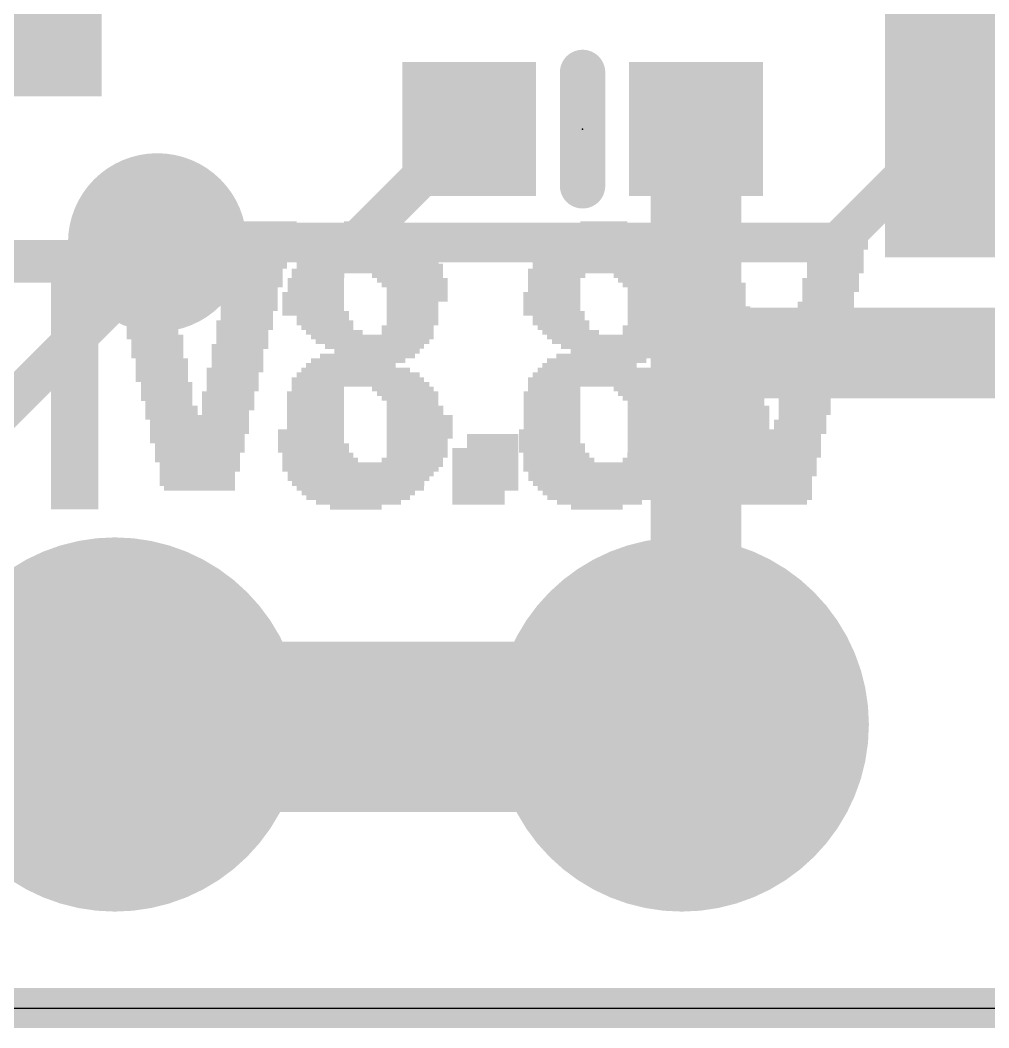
# Model space of a CAD drawing. Extents: x -0.1 to 35.6, y -0.1 to 17.9.
# Drawn here: x 3.386 to 7.725, y -0.089 to 4.425 of the extents above; entities that cross this region are included whole.
import ezdxf

# ---------------------------------------------------------------- set-up
doc = ezdxf.new("R2010")
doc.units = 0
for name, color, linetype in [('1', 12, 'CONTINUOUS'), ('16', 5, 'CONTINUOUS'), ('17', 110, 'CONTINUOUS'), ('18', 110, 'CONTINUOUS'), ('20', 53, 'CONTINUOUS'), ('200', 40, 'CONTINUOUS'), ('201', 6, 'CONTINUOUS'), ('21', 40, 'CONTINUOUS'), ('23', 40, 'CONTINUOUS')]:
    doc.layers.add(name, color=color, linetype=linetype)

# ---------------------------------------------------------------- blocks, each defined once
blk = doc.blocks.new('RECT')
blk.add_solid([(-0.5, -0.5), (0.5, -0.5), (-0.5, 0.5), (0.5, 0.5)])
blk = doc.blocks.new('ROUNDP')
at = {"const_width": 0.5}
blk.add_lwpolyline([(0, -0.25, 1), (0, 0.25, 1), (0, -0.25)], format="xyb", dxfattribs=at)
blk = doc.blocks.new('SQUAREP')
blk.add_solid([(-0.5, -0.5), (0.5, -0.5), (-0.5, 0.5), (0.5, 0.5)])
blk = doc.blocks.new('ROUNDV')
at = {"const_width": 0.5}
blk.add_lwpolyline([(0, -0.25, 1), (0, 0.25, 1), (0, -0.25)], format="xyb", dxfattribs=at)

msp = doc.modelspace()

# ---------------------------------------------------------------- linework, layer by layer
at = {"layer": '1'}
for points, const_width in [([(6.4135, 3.937), (6.4135, 2.9337)], 0.4064), ([(5.3975, 3.937), (4.8895, 3.429)], 0.1778), ([(4.8895, 3.429), (4.0005, 3.429)], 0.1778), ([(4.0005, 3.429), (4.0005, 3.3655)], 0.1778), ([(4.0005, 3.3655), (1.905, 1.27)], 0.1778), ([(6.4135, 2.9337), (6.4135, 1.3335)], 0.4064), ([(8.9027, 2.9337), (6.4135, 2.9337)], 0.4064), ([(6.35, 1.27), (3.81, 1.27)], 0.4064), ([(6.4135, 1.3335), (6.35, 1.27)], 0.254), ([(0, 0), (35.56, 0)], 0.1778)]:
    msp.add_lwpolyline(points, dxfattribs=dict(at, const_width=const_width))
for points, const_width in [([(6.5151, 3.937, 1), (6.3119, 3.937)], 0.2032), ([(5.4289, 3.9056, 1), (5.3661, 3.9684)], 0.0889), ([(4.0005, 3.4735, 1), (4.0005, 3.3846)], 0.0889), ([(4.045, 3.429, 1), (3.9561, 3.429)], 0.0889), ([(4.8581, 3.4604, 1), (4.9209, 3.3976)], 0.0889), ([(4.8895, 3.3846, 1), (4.8895, 3.4735)], 0.0889), ([(4.0319, 3.3341, 1), (3.9691, 3.3969)], 0.0889), ([(3.9561, 3.3655, 1), (4.045, 3.3655)], 0.0889), ([(6.5151, 2.9337, 1), (6.3119, 2.9337)], 0.2032), ([(6.4135, 3.0353, 1), (6.4135, 2.8321)], 0.2032), ([(6.3119, 2.9337, 1), (6.5151, 2.9337)], 0.2032), ([(3.81, 1.3716, 1), (3.81, 1.1684)], 0.2032), ([(6.35, 1.1684, 1), (6.35, 1.3716)], 0.2032), ([(6.4584, 1.2886, 1), (6.3686, 1.3784)], 0.127), ([(6.3119, 1.3335, 1), (6.5151, 1.3335)], 0.2032), ([(6.3051, 1.3149, 1), (6.3949, 1.2251)], 0.127)]:
    msp.add_lwpolyline(points, format="xyb", dxfattribs=dict(at, const_width=const_width))
at = {"layer": '16', "const_width": 0.1778}
for points in [[(7.0485, 3.429), (7.8931, 4.2736)], [(7.0485, 3.429), (4.0005, 3.429)], [(0, 0), (35.56, 0)]]:
    msp.add_lwpolyline(points, dxfattribs=at)
at = {"layer": '16', "const_width": 0.0889}
for points in [[(4.0005, 3.4735, 1), (4.0005, 3.3846)], [(7.0171, 3.4604, 1), (7.0799, 3.3976)], [(7.0485, 3.3846, 1), (7.0485, 3.4735)]]:
    msp.add_lwpolyline(points, format="xyb", dxfattribs=at)
at = {"layer": '20'}
msp.add_line((1.27, 0), (34.29, 0), dxfattribs=at)
at = {"layer": '21', "const_width": 0.2032}
msp.add_lwpolyline([(5.9055, 3.683), (5.9055, 4.191)], dxfattribs=at)
at = {"layer": '21', "const_width": 0.1016}
for points in [[(5.9563, 4.191, 1), (5.8547, 4.191)], [(5.8547, 3.683, 1), (5.9563, 3.683)]]:
    msp.add_lwpolyline(points, format="xyb", dxfattribs=at)
at = {"layer": '23'}
msp.add_point((5.9055, 3.937), dxfattribs=at)

# ---------------------------------------------------------------- block references
at = {"layer": '1', "rotation": 180}
for p, xscale, yscale in [((7.88, 4.1125), 1.24, 1.5), ((5.3975, 3.937), 0.6, 0.6), ((6.4135, 3.937), 0.6, 0.6)]:
    msp.add_blockref('RECT', p, dxfattribs=dict(at, xscale=xscale, yscale=yscale))
at = {"layer": '17', "xscale": 2.413, "yscale": 2.413}
msp.add_blockref('SQUAREP', (2.545, 5.29), dxfattribs=at)
msp.add_blockref('SQUAREP', (2.545, 5.29), dxfattribs=at)
at = {"layer": '17', "xscale": 1.6764, "yscale": 1.6764, "rotation": 270}
for p in [(3.81, 1.27), (3.81, 1.27), (6.35, 1.27), (6.35, 1.27)]:
    msp.add_blockref('ROUNDP', p, dxfattribs=at)
at = {"layer": '18', "xscale": 0.8001, "yscale": 0.8001}
msp.add_blockref('ROUNDV', (4.0005, 3.429), dxfattribs=at)
msp.add_blockref('ROUNDV', (4.0005, 3.429), dxfattribs=at)
at = {"layer": '200'}
for p, xscale, yscale in [((3.6303, 3.429), 0.6756, 0.0213), ((4.9114, 3.4289), 0.3607, 0.0211), ((4.9216, 3.4502), 0.2134, 0.0213), ((5.9909, 3.4289), 0.3607, 0.0211), ((6.0011, 3.4502), 0.2134, 0.0213), ((6.4557, 3.4502), 0.2743, 0.0213), ((6.4659, 3.4289), 0.254, 0.0211), ((7.059, 3.4502), 0.2515, 0.0213), ((7.059, 3.4289), 0.2515, 0.0211), ((3.6303, 3.4078), 0.6756, 0.0211), ((3.6303, 3.3867), 0.6756, 0.0211), ((4.9216, 3.3867), 0.508, 0.0213), ((4.9216, 3.4079), 0.4216, 0.0211), ((6.0011, 3.3867), 0.508, 0.0213), ((6.0011, 3.4079), 0.4216, 0.0211), ((6.4659, 3.4079), 0.254, 0.0211), ((6.4659, 3.3867), 0.254, 0.0213), ((7.059, 3.4079), 0.2515, 0.0211), ((7.0488, 3.3867), 0.2311, 0.0213), ((3.6303, 3.3655), 0.6756, 0.0213), ((3.6303, 3.3443), 0.6756, 0.0211), ((4.9216, 3.3444), 0.5944, 0.0211), ((4.9216, 3.3655), 0.5486, 0.0211), ((6.0011, 3.3444), 0.5944, 0.0211), ((6.0011, 3.3655), 0.5486, 0.0211), ((6.4659, 3.3655), 0.254, 0.0211), ((6.4888, 3.3444), 0.254, 0.0211), ((7.0374, 3.3655), 0.254, 0.0211), ((7.0374, 3.3444), 0.254, 0.0211), ((3.6303, 3.3232), 0.6756, 0.0211), ((3.6303, 3.302), 0.6756, 0.0213), ((4.9216, 3.302), 0.635, 0.0211), ((4.9216, 3.3232), 0.5944, 0.0213), ((6.0011, 3.302), 0.635, 0.0211), ((6.0011, 3.3232), 0.5944, 0.0213), ((6.4888, 3.3232), 0.254, 0.0213), ((6.4888, 3.302), 0.254, 0.0211), ((7.0374, 3.3232), 0.254, 0.0213), ((7.0374, 3.302), 0.254, 0.0211), ((3.6303, 3.2808), 0.6756, 0.0211), ((3.6303, 3.2597), 0.6756, 0.0211), ((4.6993, 3.2597), 0.2311, 0.0213), ((4.7209, 3.2809), 0.2337, 0.0211), ((5.1006, 3.2809), 0.2769, 0.0211), ((5.1121, 3.2597), 0.254, 0.0213), ((5.7788, 3.2597), 0.2311, 0.0213), ((5.8004, 3.2809), 0.2337, 0.0211), ((6.1814, 3.2809), 0.2743, 0.0211), ((6.1916, 3.2597), 0.254, 0.0213), ((6.4888, 3.2809), 0.254, 0.0211), ((6.4888, 3.2597), 0.254, 0.0213), ((7.0171, 3.2597), 0.254, 0.0213), ((7.0272, 3.2809), 0.2337, 0.0211), ((3.6303, 3.2385), 0.2134, 0.0213), ((3.6303, 3.2173), 0.2134, 0.0211), ((3.6303, 3.1962), 0.2134, 0.0211), ((4.6676, 3.1962), 0.2134, 0.0213), ((4.6892, 3.2385), 0.2108, 0.0211), ((4.6892, 3.2174), 0.2108, 0.0211), ((5.1324, 3.2385), 0.254, 0.0211), ((5.1438, 3.2174), 0.2311, 0.0211), ((5.1438, 3.1962), 0.2311, 0.0213), ((5.7471, 3.1962), 0.2134, 0.0213), ((5.7687, 3.2385), 0.2108, 0.0211), ((5.7687, 3.2174), 0.2108, 0.0211), ((6.2119, 3.2385), 0.254, 0.0211), ((6.2233, 3.2174), 0.2311, 0.0211), ((6.2233, 3.1962), 0.2311, 0.0213), ((6.5091, 3.2385), 0.254, 0.0211), ((6.5091, 3.2174), 0.254, 0.0211), ((6.5091, 3.1962), 0.254, 0.0213), ((7.0171, 3.2385), 0.254, 0.0211), ((7.0171, 3.2174), 0.254, 0.0211), ((7.0057, 3.1962), 0.2311, 0.0213), ((3.6303, 3.175), 0.2134, 0.0213), ((3.6303, 3.1538), 0.2134, 0.0211), ((4.6676, 3.1749), 0.2134, 0.0211), ((4.6676, 3.1539), 0.2134, 0.0211), ((5.1438, 3.1749), 0.2311, 0.0211), ((5.1438, 3.1539), 0.2311, 0.0211), ((5.7471, 3.1749), 0.2134, 0.0211), ((5.7471, 3.1539), 0.2134, 0.0211), ((6.2233, 3.1749), 0.2311, 0.0211), ((6.2233, 3.1539), 0.2311, 0.0211), ((6.5091, 3.1749), 0.254, 0.0211), ((6.5192, 3.1539), 0.2337, 0.0211), ((6.9955, 3.1539), 0.2515, 0.0211), ((7.0057, 3.1749), 0.2311, 0.0211), ((3.6303, 3.1327), 0.2134, 0.0211), ((3.6303, 3.1115), 0.2134, 0.0213), ((4.6676, 3.1327), 0.2134, 0.0213), ((4.6676, 3.1115), 0.2134, 0.0211), ((5.1438, 3.1327), 0.2311, 0.0213), ((5.1438, 3.1115), 0.2311, 0.0211), ((5.7471, 3.1327), 0.2134, 0.0213), ((5.7471, 3.1115), 0.2134, 0.0211), ((6.2233, 3.1327), 0.2311, 0.0213), ((6.2233, 3.1115), 0.2311, 0.0211), ((6.5294, 3.1327), 0.254, 0.0213), ((6.5294, 3.1115), 0.254, 0.0211), ((6.9955, 3.1327), 0.2515, 0.0213), ((6.9853, 3.1115), 0.2311, 0.0211), ((3.6303, 3.0903), 0.2134, 0.0211), ((3.6303, 3.0692), 0.2134, 0.0211), ((5.1438, 3.0904), 0.2311, 0.0211), ((5.1438, 3.0692), 0.2311, 0.0213), ((6.2233, 3.0904), 0.2311, 0.0211), ((6.2233, 3.0692), 0.2311, 0.0213), ((6.5294, 3.0904), 0.254, 0.0211), ((6.5294, 3.0692), 0.254, 0.0213), ((6.9853, 3.0904), 0.2311, 0.0211), ((6.9853, 3.0692), 0.2311, 0.0213), ((3.6303, 3.048), 0.2134, 0.0213), ((3.6303, 3.0268), 0.2134, 0.0211), ((5.1222, 3.048), 0.2337, 0.0211), ((5.1222, 3.0269), 0.2337, 0.0211), ((6.2017, 3.048), 0.2337, 0.0211), ((6.2017, 3.0269), 0.2337, 0.0211), ((6.5408, 3.048), 0.2311, 0.0211), ((6.5408, 3.0269), 0.2311, 0.0211), ((6.9739, 3.048), 0.254, 0.0211), ((6.9739, 3.0269), 0.254, 0.0211), ((3.6303, 3.0057), 0.2134, 0.0211), ((3.6303, 2.9845), 0.2134, 0.0213), ((5.1019, 2.9845), 0.2337, 0.0211), ((5.1121, 3.0057), 0.254, 0.0213), ((6.1814, 2.9845), 0.2337, 0.0211), ((6.1916, 3.0057), 0.254, 0.0213), ((6.5523, 3.0057), 0.254, 0.0213), ((6.5523, 2.9845), 0.254, 0.0211), ((6.9637, 3.0057), 0.2337, 0.0213), ((6.9637, 2.9845), 0.2337, 0.0211), ((3.6303, 2.9633), 0.2134, 0.0211), ((3.6303, 2.9422), 0.2134, 0.0211), ((4.9952, 2.9422), 0.3607, 0.0213), ((5.0689, 2.9634), 0.254, 0.0211), ((6.0747, 2.9422), 0.3607, 0.0213), ((6.1484, 2.9634), 0.254, 0.0211), ((6.5624, 2.9634), 0.2337, 0.0211), ((6.5624, 2.9422), 0.2337, 0.0213), ((6.9536, 2.9422), 0.254, 0.0213), ((6.9637, 2.9634), 0.2337, 0.0211), ((3.6303, 2.921), 0.2134, 0.0213), ((3.6303, 2.8998), 0.2134, 0.0211), ((3.6303, 2.8787), 0.2134, 0.0211), ((4.9851, 2.9209), 0.3404, 0.0211), ((4.9635, 2.8999), 0.2972, 0.0211), ((4.9419, 2.8787), 0.254, 0.0213), ((6.0646, 2.9209), 0.3404, 0.0211), ((6.043, 2.8999), 0.2972, 0.0211), ((6.0214, 2.8787), 0.254, 0.0213), ((6.5624, 2.9209), 0.2337, 0.0211), ((6.5726, 2.8999), 0.254, 0.0211), ((6.5827, 2.8787), 0.2337, 0.0213), ((6.9434, 2.9209), 0.2337, 0.0211), ((6.9434, 2.8999), 0.2337, 0.0211), ((6.9434, 2.8787), 0.2337, 0.0213), ((3.6303, 2.8575), 0.2134, 0.0213), ((3.6303, 2.8363), 0.2134, 0.0211), ((4.9952, 2.8364), 0.3607, 0.0211), ((4.9737, 2.8575), 0.3175, 0.0211), ((6.0532, 2.8575), 0.3175, 0.0211), ((6.0747, 2.8364), 0.3607, 0.0211), ((6.5827, 2.8575), 0.2337, 0.0211), ((6.5827, 2.8364), 0.2337, 0.0211), ((6.9218, 2.8364), 0.2311, 0.0211), ((6.9434, 2.8575), 0.2337, 0.0211), ((3.6303, 2.8152), 0.2134, 0.0211), ((3.6303, 2.794), 0.2134, 0.0213), ((5.0168, 2.794), 0.4039, 0.0211), ((5.0054, 2.8152), 0.381, 0.0213), ((6.0849, 2.8152), 0.381, 0.0213), ((6.0963, 2.794), 0.4039, 0.0211), ((6.5827, 2.8152), 0.2337, 0.0213), ((6.5929, 2.794), 0.254, 0.0211), ((6.9218, 2.8152), 0.2311, 0.0213), ((6.9218, 2.794), 0.2311, 0.0211), ((3.6303, 2.7728), 0.2134, 0.0211), ((3.6303, 2.7517), 0.2134, 0.0211), ((5.1006, 2.7729), 0.2769, 0.0211), ((5.1222, 2.7517), 0.2743, 0.0213), ((6.1814, 2.7729), 0.2743, 0.0211), ((6.2017, 2.7517), 0.2743, 0.0213), ((6.6043, 2.7729), 0.2311, 0.0211), ((6.6043, 2.7517), 0.2311, 0.0213), ((6.9218, 2.7729), 0.2311, 0.0211), ((6.9218, 2.7517), 0.2311, 0.0213), ((3.6303, 2.7305), 0.2134, 0.0213), ((3.6303, 2.7093), 0.2134, 0.0211), ((5.1324, 2.7305), 0.254, 0.0211), ((5.1438, 2.7094), 0.2311, 0.0211), ((6.2119, 2.7305), 0.254, 0.0211), ((6.2233, 2.7094), 0.2311, 0.0211), ((6.6043, 2.7305), 0.2311, 0.0211), ((6.6043, 2.7094), 0.2311, 0.0211), ((6.9002, 2.7305), 0.2337, 0.0211), ((6.9002, 2.7094), 0.2337, 0.0211), ((3.6303, 2.6882), 0.2134, 0.0211), ((3.6303, 2.667), 0.2134, 0.0213), ((5.1553, 2.6882), 0.254, 0.0213), ((5.1553, 2.6669), 0.254, 0.0211), ((6.2348, 2.6882), 0.254, 0.0213), ((6.2348, 2.6669), 0.254, 0.0211), ((6.6259, 2.6882), 0.2337, 0.0213), ((6.6259, 2.6669), 0.2337, 0.0211), ((6.9002, 2.6882), 0.2337, 0.0213), ((6.9002, 2.6669), 0.2337, 0.0211), ((3.6303, 2.6458), 0.2134, 0.0211), ((3.6303, 2.6247), 0.2134, 0.0211), ((5.1553, 2.6459), 0.254, 0.0211), ((5.1553, 2.6247), 0.254, 0.0213), ((6.2348, 2.6459), 0.254, 0.0211), ((6.2348, 2.6247), 0.254, 0.0213), ((6.6259, 2.6459), 0.2337, 0.0211), ((6.6259, 2.6247), 0.2337, 0.0213), ((6.8799, 2.6247), 0.2337, 0.0213), ((6.8901, 2.6459), 0.2134, 0.0211), ((3.6303, 2.6035), 0.2134, 0.0213), ((3.6303, 2.5823), 0.2134, 0.0211), ((4.6574, 2.5824), 0.2337, 0.0211), ((5.1553, 2.6035), 0.254, 0.0211), ((5.1553, 2.5824), 0.254, 0.0211), ((5.7369, 2.5824), 0.2337, 0.0211), ((6.2348, 2.6035), 0.254, 0.0211), ((6.2348, 2.5824), 0.254, 0.0211), ((6.6361, 2.6035), 0.2134, 0.0211), ((6.7631, 2.5824), 0.4674, 0.0211), ((6.8799, 2.6035), 0.2337, 0.0211), ((3.6303, 2.5612), 0.2134, 0.0211), ((3.6303, 2.54), 0.2134, 0.0213), ((3.6303, 2.5188), 0.2134, 0.0211), ((4.6574, 2.5612), 0.2337, 0.0213), ((4.6574, 2.54), 0.2337, 0.0211), ((4.6574, 2.5189), 0.2337, 0.0211), ((5.1553, 2.5612), 0.254, 0.0213), ((5.1553, 2.54), 0.254, 0.0211), ((5.1553, 2.5189), 0.254, 0.0211), ((5.7369, 2.5612), 0.2337, 0.0213), ((5.7369, 2.54), 0.2337, 0.0211), ((5.7369, 2.5189), 0.2337, 0.0211), ((6.2348, 2.5612), 0.254, 0.0213), ((6.2348, 2.54), 0.254, 0.0211), ((6.2348, 2.5189), 0.254, 0.0211), ((6.7517, 2.5612), 0.4445, 0.0213), ((6.7517, 2.54), 0.4445, 0.0211), ((6.7517, 2.5189), 0.4445, 0.0211), ((3.6303, 2.4977), 0.2134, 0.0211), ((3.6303, 2.4765), 0.2134, 0.0213), ((4.6574, 2.4977), 0.2337, 0.0213), ((4.6777, 2.4765), 0.2337, 0.0211), ((5.1438, 2.4765), 0.2311, 0.0211), ((5.1553, 2.4977), 0.254, 0.0213), ((5.4397, 2.4977), 0.2337, 0.0213), ((5.4397, 2.4765), 0.2337, 0.0211), ((5.7369, 2.4977), 0.2337, 0.0213), ((5.7572, 2.4765), 0.2337, 0.0211), ((6.2348, 2.4977), 0.254, 0.0213), ((6.2233, 2.4765), 0.2311, 0.0211), ((6.7631, 2.4977), 0.4216, 0.0213), ((6.7631, 2.4765), 0.4216, 0.0211), ((3.6303, 2.4553), 0.2134, 0.0211), ((3.6303, 2.4342), 0.2134, 0.0211), ((4.6777, 2.4554), 0.2337, 0.0211), ((4.6777, 2.4342), 0.2337, 0.0213), ((5.1324, 2.4554), 0.254, 0.0211), ((5.1324, 2.4342), 0.254, 0.0213), ((5.4397, 2.4554), 0.2337, 0.0211), ((5.4397, 2.4342), 0.2337, 0.0213), ((5.7572, 2.4554), 0.2337, 0.0211), ((5.7572, 2.4342), 0.2337, 0.0213), ((6.2119, 2.4554), 0.254, 0.0211), ((6.2119, 2.4342), 0.254, 0.0213), ((6.7529, 2.4554), 0.4013, 0.0211), ((6.7529, 2.4342), 0.4013, 0.0213), ((3.6303, 2.413), 0.2134, 0.0213), ((3.6303, 2.3918), 0.2134, 0.0211), ((4.6879, 2.4129), 0.254, 0.0211), ((4.7108, 2.3919), 0.254, 0.0211), ((5.1006, 2.3919), 0.2769, 0.0211), ((5.1121, 2.4129), 0.254, 0.0211), ((5.4397, 2.4129), 0.2337, 0.0211), ((5.4397, 2.3919), 0.2337, 0.0211), ((5.7674, 2.4129), 0.254, 0.0211), ((5.7903, 2.3919), 0.254, 0.0211), ((6.1814, 2.3919), 0.2743, 0.0211), ((6.1916, 2.4129), 0.254, 0.0211), ((6.7631, 2.4129), 0.381, 0.0211), ((6.7631, 2.3919), 0.381, 0.0211), ((3.6303, 2.3707), 0.2134, 0.0211), ((3.6303, 2.3495), 0.2134, 0.0213), ((4.9013, 2.3707), 0.635, 0.0213), ((4.9, 2.3495), 0.5918, 0.0211), ((5.4397, 2.3707), 0.2337, 0.0213), ((5.4397, 2.3495), 0.2337, 0.0211), ((5.9808, 2.3707), 0.635, 0.0213), ((5.9795, 2.3495), 0.5918, 0.0211), ((6.7529, 2.3707), 0.3607, 0.0213), ((6.7529, 2.3495), 0.3607, 0.0211), ((3.6303, 2.3283), 0.2134, 0.0211), ((3.6303, 2.3072), 0.2134, 0.0211), ((4.9101, 2.3284), 0.5715, 0.0211), ((4.9013, 2.3072), 0.508, 0.0213), ((5.4397, 2.3284), 0.2337, 0.0211), ((5.4397, 2.3072), 0.2337, 0.0213), ((5.9897, 2.3284), 0.5715, 0.0211), ((5.9808, 2.3072), 0.508, 0.0213), ((6.7631, 2.3284), 0.3404, 0.0211), ((6.7631, 2.3072), 0.3404, 0.0213), ((3.6303, 2.286), 0.2134, 0.0213), ((3.6303, 2.2648), 0.2134, 0.0211), ((4.9, 2.286), 0.4648, 0.0211), ((4.9013, 2.2649), 0.381, 0.0211), ((5.4397, 2.286), 0.2337, 0.0211), ((5.4397, 2.2649), 0.2337, 0.0211), ((5.9795, 2.286), 0.4648, 0.0211), ((5.9808, 2.2649), 0.381, 0.0211), ((6.7631, 2.286), 0.3404, 0.0211), ((6.7517, 2.2649), 0.3175, 0.0211), ((3.6303, 2.2437), 0.2134, 0.0211), ((4.8898, 2.2437), 0.2311, 0.0213), ((5.9693, 2.2437), 0.2311, 0.0213), ((5.0698, 1.6298), 2.5806, 0.0211), ((5.0698, 1.5875), 2.8804, 0.0213), ((5.0698, 1.6087), 2.794, 0.0211), ((5.0698, 1.5452), 3.0074, 0.0211), ((5.0698, 1.5663), 2.9616, 0.0211), ((5.0698, 1.4817), 3.1344, 0.0211), ((5.0698, 1.524), 3.0886, 0.0213), ((5.0698, 1.5028), 3.0886, 0.0211), ((5.0698, 1.4605), 3.175, 0.0213), ((5.0698, 1.4393), 3.175, 0.0211), ((5.0698, 1.4182), 3.2156, 0.0211), ((5.0698, 1.397), 3.2156, 0.0213), ((5.0698, 1.3758), 3.2614, 0.0211), ((5.0698, 1.3547), 3.2614, 0.0211), ((5.0698, 1.3335), 3.2614, 0.0213), ((5.0698, 1.3123), 3.2614, 0.0211), ((5.0698, 1.2912), 3.2614, 0.0211), ((5.08, 1.27), 3.2817, 0.0213), ((5.0698, 1.2277), 3.2614, 0.0211), ((5.08, 1.2488), 3.2817, 0.0211), ((5.0698, 1.2065), 3.2614, 0.0213), ((5.0698, 1.1853), 3.2614, 0.0211), ((5.0698, 1.1642), 3.2614, 0.0211), ((5.0698, 1.143), 3.2614, 0.0213), ((5.0698, 1.1218), 3.2156, 0.0211), ((5.0698, 1.1007), 3.2156, 0.0211), ((5.0698, 1.0795), 3.2156, 0.0213), ((5.0698, 1.0583), 3.175, 0.0211), ((5.0698, 1.0372), 3.1344, 0.0211), ((5.0698, 1.016), 3.0886, 0.0213), ((5.0698, 0.9948), 3.0886, 0.0211), ((5.0698, 0.9737), 3.0074, 0.0211), ((5.0698, 0.9525), 2.9616, 0.0213), ((5.0698, 0.9313), 2.8804, 0.0211), ((5.0698, 0.9102), 2.794, 0.0211)]:
    msp.add_blockref('RECT', p, dxfattribs=dict(at, xscale=xscale, yscale=yscale))
at = {"layer": '201', "rotation": 180}
for p, xscale, yscale in [((3.8837, 3.5137), 0.254, 0.0211), ((4.4869, 3.5137), 0.2769, 0.0211), ((4.9416, 3.5137), 0.2108, 0.0211), ((6.0008, 3.5137), 0.2108, 0.0211), ((3.8837, 3.4925), 0.254, 0.0213), ((3.8837, 3.4713), 0.254, 0.0211), ((4.4755, 3.4925), 0.254, 0.0213), ((4.4755, 3.4713), 0.254, 0.0211), ((4.9416, 3.4713), 0.4242, 0.0211), ((4.953, 3.4925), 0.3607, 0.0213), ((6.0008, 3.4713), 0.4242, 0.0211), ((6.0109, 3.4925), 0.3581, 0.0213), ((3.8951, 3.4502), 0.2311, 0.0211), ((3.9053, 3.429), 0.2515, 0.0213), ((4.4755, 3.4502), 0.254, 0.0211), ((4.4755, 3.429), 0.254, 0.0213), ((4.9416, 3.429), 0.5512, 0.0213), ((4.9428, 3.4502), 0.508, 0.0211), ((6.0008, 3.429), 0.5512, 0.0213), ((5.9995, 3.4502), 0.508, 0.0211), ((3.9053, 3.4078), 0.2515, 0.0211), ((3.9053, 3.3867), 0.2515, 0.0211), ((4.4552, 3.4078), 0.254, 0.0211), ((4.4552, 3.3867), 0.254, 0.0211), ((4.9416, 3.4078), 0.5918, 0.0211), ((4.9416, 3.3867), 0.5918, 0.0211), ((6.0008, 3.4078), 0.5918, 0.0211), ((6.0008, 3.3867), 0.5918, 0.0211), ((3.9053, 3.3655), 0.2515, 0.0213), ((3.9154, 3.3443), 0.2311, 0.0211), ((4.4552, 3.3655), 0.254, 0.0213), ((4.4552, 3.3443), 0.254, 0.0211), ((4.9428, 3.3655), 0.635, 0.0213), ((4.7625, 3.3443), 0.2743, 0.0211), ((5.1435, 3.3443), 0.2337, 0.0211), ((5.9995, 3.3655), 0.635, 0.0213), ((5.8204, 3.3443), 0.2769, 0.0211), ((6.2014, 3.3443), 0.2311, 0.0211), ((3.9268, 3.3232), 0.254, 0.0211), ((3.9268, 3.302), 0.254, 0.0213), ((4.4348, 3.302), 0.254, 0.0213), ((4.4552, 3.3232), 0.254, 0.0211), ((4.7308, 3.302), 0.2565, 0.0213), ((4.7523, 3.3232), 0.254, 0.0211), ((5.1638, 3.3232), 0.2337, 0.0211), ((5.1753, 3.302), 0.2108, 0.0213), ((5.7887, 3.302), 0.254, 0.0213), ((5.809, 3.3232), 0.254, 0.0211), ((6.223, 3.3232), 0.2337, 0.0211), ((6.2332, 3.302), 0.2134, 0.0213), ((3.9268, 3.2808), 0.254, 0.0211), ((3.937, 3.2597), 0.2337, 0.0211), ((4.4348, 3.2808), 0.254, 0.0211), ((4.4348, 3.2597), 0.254, 0.0211), ((4.7193, 3.2808), 0.2337, 0.0211), ((4.7193, 3.2597), 0.2337, 0.0211), ((5.1753, 3.2808), 0.2108, 0.0211), ((5.1956, 3.2597), 0.2108, 0.0211), ((5.7785, 3.2808), 0.2337, 0.0211), ((5.7785, 3.2597), 0.2337, 0.0211), ((6.2332, 3.2808), 0.2134, 0.0211), ((6.2548, 3.2597), 0.2108, 0.0211), ((3.937, 3.2385), 0.2337, 0.0213), ((3.9472, 3.2173), 0.254, 0.0211), ((3.9472, 3.1962), 0.254, 0.0211), ((4.412, 3.1962), 0.254, 0.0211), ((4.4348, 3.2385), 0.254, 0.0213), ((4.4234, 3.2173), 0.2311, 0.0211), ((4.7193, 3.2385), 0.2337, 0.0213), ((4.7193, 3.2173), 0.2337, 0.0211), ((4.7193, 3.1962), 0.2337, 0.0211), ((5.1956, 3.2385), 0.2108, 0.0213), ((5.1956, 3.2173), 0.2108, 0.0211), ((5.1956, 3.1962), 0.2108, 0.0211), ((5.7785, 3.2385), 0.2337, 0.0213), ((5.7785, 3.2173), 0.2337, 0.0211), ((5.7785, 3.1962), 0.2337, 0.0211), ((6.2548, 3.2385), 0.2108, 0.0213), ((6.2548, 3.2173), 0.2108, 0.0211), ((6.2548, 3.1962), 0.2108, 0.0211), ((3.9573, 3.175), 0.2337, 0.0213), ((3.9573, 3.1538), 0.2337, 0.0211), ((4.412, 3.175), 0.254, 0.0213), ((4.412, 3.1538), 0.254, 0.0211), ((4.7193, 3.175), 0.2337, 0.0213), ((4.7193, 3.1538), 0.2337, 0.0211), ((5.1956, 3.175), 0.2108, 0.0213), ((5.7785, 3.175), 0.2337, 0.0213), ((5.7785, 3.1538), 0.2337, 0.0211), ((6.2548, 3.175), 0.2108, 0.0213), ((3.9573, 3.1327), 0.2337, 0.0211), ((3.9675, 3.1115), 0.254, 0.0213), ((4.4018, 3.1115), 0.2337, 0.0213), ((4.412, 3.1327), 0.254, 0.0211), ((4.7193, 3.1327), 0.2337, 0.0211), ((4.7422, 3.1115), 0.2337, 0.0213), ((5.7785, 3.1327), 0.2337, 0.0211), ((5.7988, 3.1115), 0.2337, 0.0213), ((3.9675, 3.0903), 0.254, 0.0211), ((3.9789, 3.0692), 0.2311, 0.0211), ((4.3917, 3.0692), 0.254, 0.0211), ((4.4018, 3.0903), 0.2337, 0.0211), ((4.7523, 3.0692), 0.254, 0.0211), ((4.7422, 3.0903), 0.2337, 0.0211), ((5.7988, 3.0903), 0.2337, 0.0211), ((5.809, 3.0692), 0.254, 0.0211), ((3.9789, 3.048), 0.2311, 0.0213), ((3.9789, 3.0268), 0.2311, 0.0211), ((4.3815, 3.0268), 0.2337, 0.0211), ((4.3917, 3.048), 0.254, 0.0213), ((4.7625, 3.048), 0.2337, 0.0213), ((4.793, 3.0268), 0.254, 0.0211), ((5.8204, 3.048), 0.2311, 0.0213), ((5.8522, 3.0268), 0.254, 0.0211), ((3.9903, 3.0057), 0.254, 0.0211), ((4.0005, 2.9845), 0.2337, 0.0213), ((4.3815, 3.0057), 0.2337, 0.0211), ((4.3815, 2.9845), 0.2337, 0.0213), ((4.8679, 3.0057), 0.3581, 0.0211), ((4.8781, 2.9845), 0.3378, 0.0213), ((5.9258, 3.0057), 0.3607, 0.0211), ((5.9373, 2.9845), 0.3378, 0.0213), ((4.0005, 2.9633), 0.2337, 0.0211), ((4.0005, 2.9422), 0.2337, 0.0211), ((4.3713, 2.9633), 0.254, 0.0211), ((4.3599, 2.9422), 0.2311, 0.0211), ((4.8997, 2.9633), 0.2946, 0.0211), ((4.92, 2.9422), 0.254, 0.0211), ((5.9576, 2.9633), 0.2972, 0.0211), ((5.9792, 2.9422), 0.254, 0.0211), ((4.0005, 2.921), 0.2337, 0.0213), ((4.0208, 2.8998), 0.2337, 0.0211), ((4.0208, 2.8787), 0.2337, 0.0211), ((4.3599, 2.921), 0.2311, 0.0213), ((4.3599, 2.8998), 0.2311, 0.0211), ((4.3599, 2.8787), 0.2311, 0.0211), ((4.8565, 2.8787), 0.381, 0.0211), ((4.8679, 2.8998), 0.3581, 0.0211), ((4.8882, 2.921), 0.3175, 0.0213), ((5.9157, 2.8787), 0.381, 0.0211), ((5.9258, 2.8998), 0.3607, 0.0211), ((5.9474, 2.921), 0.3175, 0.0213), ((4.0208, 2.8575), 0.2337, 0.0213), ((4.0208, 2.8363), 0.2337, 0.0211), ((4.3383, 2.8363), 0.2337, 0.0211), ((4.3485, 2.8575), 0.254, 0.0213), ((4.7625, 2.8363), 0.2743, 0.0211), ((4.8463, 2.8575), 0.4013, 0.0213), ((5.8204, 2.8363), 0.2769, 0.0211), ((5.9055, 2.8575), 0.4013, 0.0213), ((4.0208, 2.8152), 0.2337, 0.0211), ((4.0424, 2.794), 0.2311, 0.0213), ((4.3383, 2.8152), 0.2337, 0.0211), ((4.3383, 2.794), 0.2337, 0.0213), ((4.7409, 2.8152), 0.2769, 0.0211), ((4.7308, 2.794), 0.2565, 0.0213), ((5.7988, 2.8152), 0.2743, 0.0211), ((5.7887, 2.794), 0.254, 0.0213), ((4.0424, 2.7728), 0.2311, 0.0211), ((4.0424, 2.7517), 0.2311, 0.0211), ((4.318, 2.7517), 0.2337, 0.0211), ((4.3383, 2.7728), 0.2337, 0.0211), ((4.7092, 2.7517), 0.254, 0.0211), ((4.7193, 2.7728), 0.2337, 0.0211), ((5.7683, 2.7517), 0.254, 0.0211), ((5.7785, 2.7728), 0.2337, 0.0211), ((4.0424, 2.7305), 0.2311, 0.0213), ((4.0526, 2.7093), 0.2108, 0.0211), ((4.318, 2.7305), 0.2337, 0.0213), ((4.318, 2.7093), 0.2337, 0.0211), ((4.7092, 2.7305), 0.254, 0.0213), ((4.7092, 2.7093), 0.254, 0.0211), ((5.7683, 2.7305), 0.254, 0.0213), ((5.7683, 2.7093), 0.254, 0.0211), ((4.064, 2.6882), 0.2337, 0.0211), ((4.064, 2.667), 0.2337, 0.0213), ((4.318, 2.6882), 0.2337, 0.0211), ((4.3066, 2.667), 0.2108, 0.0213), ((4.7092, 2.6882), 0.254, 0.0211), ((4.7092, 2.667), 0.254, 0.0213), ((5.7683, 2.6882), 0.254, 0.0211), ((5.7683, 2.667), 0.254, 0.0213), ((4.1796, 2.6458), 0.4648, 0.0211), ((4.1897, 2.6247), 0.4445, 0.0211), ((4.7092, 2.6458), 0.254, 0.0211), ((4.7092, 2.6247), 0.254, 0.0211), ((5.207, 2.6458), 0.2337, 0.0211), ((5.207, 2.6247), 0.2337, 0.0211), ((5.7683, 2.6458), 0.254, 0.0211), ((5.7683, 2.6247), 0.254, 0.0211), ((6.2649, 2.6458), 0.2311, 0.0211), ((6.2649, 2.6247), 0.2311, 0.0211), ((4.1897, 2.6035), 0.4445, 0.0213), ((4.1897, 2.5823), 0.4445, 0.0211), ((4.7092, 2.6035), 0.254, 0.0213), ((4.7092, 2.5823), 0.254, 0.0211), ((5.207, 2.6035), 0.2337, 0.0213), ((5.207, 2.5823), 0.2337, 0.0211), ((5.7683, 2.6035), 0.254, 0.0213), ((5.7683, 2.5823), 0.254, 0.0211), ((6.2649, 2.6035), 0.2311, 0.0213), ((6.2649, 2.5823), 0.2311, 0.0211), ((4.1796, 2.5612), 0.4242, 0.0211), ((4.1796, 2.54), 0.4242, 0.0213), ((4.191, 2.5188), 0.4013, 0.0211), ((4.7092, 2.5612), 0.254, 0.0211), ((4.7193, 2.54), 0.2337, 0.0213), ((4.7308, 2.5188), 0.2565, 0.0211), ((5.1854, 2.54), 0.2311, 0.0213), ((5.1854, 2.5188), 0.2311, 0.0211), ((5.207, 2.5612), 0.2337, 0.0211), ((5.5029, 2.5612), 0.2311, 0.0211), ((5.5029, 2.54), 0.2311, 0.0213), ((5.5029, 2.5188), 0.2311, 0.0211), ((5.7683, 2.5612), 0.254, 0.0211), ((5.7785, 2.54), 0.2337, 0.0213), ((5.7887, 2.5188), 0.254, 0.0211), ((6.2433, 2.54), 0.2337, 0.0213), ((6.2433, 2.5188), 0.2337, 0.0211), ((6.2649, 2.5612), 0.2311, 0.0211), ((4.191, 2.4977), 0.4013, 0.0211), ((4.1808, 2.4765), 0.381, 0.0213), ((4.7308, 2.4977), 0.2565, 0.0211), ((4.7523, 2.4765), 0.254, 0.0213), ((5.174, 2.4765), 0.254, 0.0213), ((5.1854, 2.4977), 0.2311, 0.0211), ((5.5029, 2.4977), 0.2311, 0.0211), ((5.5029, 2.4765), 0.2311, 0.0213), ((5.7887, 2.4977), 0.254, 0.0211), ((5.809, 2.4765), 0.254, 0.0213), ((6.2332, 2.4765), 0.254, 0.0213), ((6.2433, 2.4977), 0.2337, 0.0211), ((4.1808, 2.4553), 0.381, 0.0211), ((4.191, 2.4342), 0.3607, 0.0211), ((4.7625, 2.4553), 0.2743, 0.0211), ((4.9632, 2.4342), 0.635, 0.0211), ((5.1537, 2.4553), 0.254, 0.0211), ((5.5029, 2.4553), 0.2311, 0.0211), ((5.5029, 2.4342), 0.2311, 0.0211), ((5.8204, 2.4553), 0.2769, 0.0211), ((6.0223, 2.4342), 0.635, 0.0211), ((6.2128, 2.4553), 0.254, 0.0211), ((4.191, 2.413), 0.3607, 0.0213), ((4.1796, 2.3918), 0.3378, 0.0211), ((4.9517, 2.3918), 0.5715, 0.0211), ((4.9632, 2.413), 0.5944, 0.0213), ((5.5029, 2.413), 0.2311, 0.0213), ((5.5029, 2.3918), 0.2311, 0.0211), ((6.0211, 2.413), 0.5918, 0.0213), ((6.0109, 2.3918), 0.5715, 0.0211), ((4.1796, 2.3707), 0.3378, 0.0211), ((4.1796, 2.3495), 0.3378, 0.0213), ((4.9632, 2.3707), 0.508, 0.0211), ((4.9632, 2.3495), 0.4674, 0.0213), ((5.5029, 2.3707), 0.2311, 0.0211), ((5.5029, 2.3495), 0.2311, 0.0213), ((6.0223, 2.3707), 0.508, 0.0211), ((6.0211, 2.3495), 0.4648, 0.0213), ((4.1897, 2.3283), 0.3175, 0.0211), ((4.9632, 2.3283), 0.381, 0.0211), ((4.9746, 2.3072), 0.2311, 0.0211), ((5.5029, 2.3283), 0.2311, 0.0211), ((6.0223, 2.3283), 0.381, 0.0211), ((6.0325, 2.3072), 0.2337, 0.0211), ((5.0902, 1.5875), 2.8804, 0.0213), ((5.0902, 1.6087), 2.794, 0.0211), ((5.0902, 1.5452), 3.0074, 0.0211), ((5.0902, 1.5663), 2.9616, 0.0211), ((5.0914, 1.4817), 3.1318, 0.0211), ((5.0902, 1.524), 3.0886, 0.0213), ((5.0902, 1.5028), 3.0886, 0.0211), ((5.0902, 1.4605), 3.175, 0.0213), ((5.0902, 1.4393), 3.175, 0.0211), ((5.0914, 1.4182), 3.2182, 0.0211), ((5.0914, 1.397), 3.2182, 0.0213), ((5.0902, 1.3758), 3.2614, 0.0211), ((5.0902, 1.3547), 3.2614, 0.0211), ((5.0902, 1.3335), 3.2614, 0.0213), ((5.0902, 1.3123), 3.2614, 0.0211), ((5.0902, 1.2912), 3.2614, 0.0211), ((5.0902, 1.27), 3.2614, 0.0213), ((5.0902, 1.2488), 3.2614, 0.0211), ((5.0902, 1.2277), 3.2614, 0.0211), ((5.0902, 1.2065), 3.2614, 0.0213), ((5.0902, 1.1853), 3.2614, 0.0211), ((5.0902, 1.1642), 3.2614, 0.0211), ((5.0902, 1.143), 3.2614, 0.0213), ((5.0914, 1.1218), 3.2182, 0.0211), ((5.0914, 1.1007), 3.2182, 0.0211), ((5.0902, 1.0795), 3.175, 0.0213), ((5.0902, 1.0583), 3.175, 0.0211), ((5.0914, 1.0372), 3.1318, 0.0211), ((5.0902, 1.016), 3.0886, 0.0213), ((5.0902, 0.9948), 3.0886, 0.0211), ((5.0902, 0.9737), 3.0074, 0.0211), ((5.0902, 0.9525), 2.9616, 0.0213), ((5.0902, 0.9313), 2.8804, 0.0211), ((5.0902, 0.9102), 2.794, 0.0211), ((5.0902, 0.889), 2.5806, 0.0213)]:
    msp.add_blockref('RECT', p, dxfattribs=dict(at, xscale=xscale, yscale=yscale))

doc.saveas('drawing.dxf')
